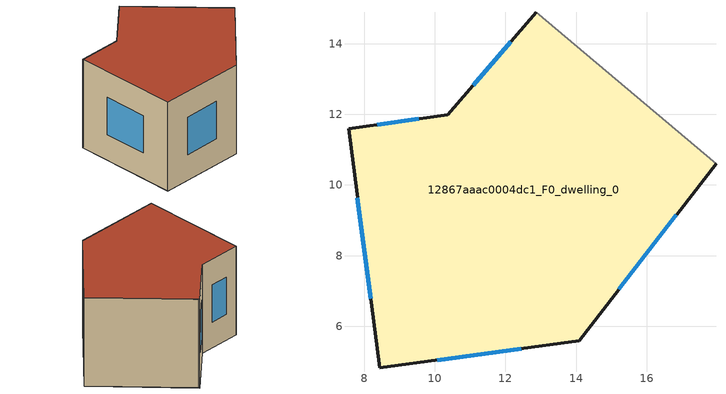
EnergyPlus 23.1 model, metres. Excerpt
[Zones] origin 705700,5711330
12867aaac0004dc1_F0_dwelling_0
 floor ground (EU_floor_Construction): 14.09,5.59 17.96,10.61 12.87,14.9 10.36,11.99 7.56,11.6 8.44,4.82 z0
 wall outside (EU_wall_Construction): 17.96,10.61 14.09,5.59 8.44,4.82 7.56,11.6 10.36,11.99 12.87,14.9 z0:6
 wall adiabatic (EU_wall_Construction): 12.87,14.9 17.96,10.61 z0:6
 window (EU_Window_Construction): 12.45,5.37 10.07,5.04 / 8.18,6.78 7.81,9.64 / 8.37,11.71 9.55,11.88 / 11.09,12.83 12.14,14.06 / 16.84,9.16 15.21,7.04 z1.73:4.27
 roof outside (EU_roof_Construction): 17.96,10.61 14.09,5.59 8.44,4.82 7.56,11.6 10.36,11.99 12.87,14.9 z6
shading: 17.95,10.59 12.87,14.9 z0:6
[Building]
EU S2 Campaign: North Axis=0; Terrain=City; Solar Distribution=FullExterior
[Site:Location]
London: Latitude=51.5; Longitude=-0.5; Time Zone=0; Elevation=25
[SizingPeriod:WeatherFileDays]
AnnualSizingPeriod: Begin Month=1; Begin Day of Month=1; End Month=12; End Day of Month=31; Day of Week for Start Day=Monday; Use Weather File Daylight Saving Period=No; Use Weather File Rain and Snow Indicators=No
[MATERIAL]
EU_InternalMass_Material: Roughness=MediumRough; Thickness=0.1; Conductivity=1; Density=1800; Specific Heat=900; Thermal Absorptance=0.9; Solar Absorptance=0.7; Visible Absorptance=0.7
[MATERIAL:NOMASS] Roughness=MediumRough; Thermal Absorptance=0.9; Solar Absorptance=0.7; Visible Absorptance=0.7
Name | Thermal Resistance
EU_wall_NoMass | 0.724719
EU_roof_NoMass | 2.98947
EU_floor_NoMass | 2.39157
[WINDOWMATERIAL:SIMPLEGLAZINGSYSTEM]
EU_Window_SimpleGlazing: UFactor=2.63425; Solar Heat Gain Coefficient=0.76; Visible Transmittance=0.76
[CONSTRUCTION]
EU_wall_Construction: EU_wall_NoMass
EU_roof_Construction: EU_roof_NoMass
EU_floor_Construction: EU_floor_NoMass
EU_InternalMass_Construction: EU_InternalMass_Material
EU_Window_Construction: EU_Window_SimpleGlazing
[ZONE]
12867aaac0004dc1_F0_dwelling_0: Type=1; Multiplier=1; Ceiling Height=autocalculate; Volume=382.375; Floor Area=autocalculate; Part of Total Floor Area=Yes
[INTERNALMASS]
12867aaac0004dc1_F0_dwelling_0_EU_InternalMass: Construction=EU_InternalMass_Construction; Zone or ZoneList=12867aaac0004dc1_F0_dwelling_0; Surface Area=63.729
[OTHEREQUIPMENT]
EU_Step8_InternalGain_12867aaac0004dc1_F0_dwelling_0_f000: Fuel Type=Electricity; Zone or ZoneList or Space or SpaceList=12867aaac0004dc1_F0_dwelling_0; Schedule=EU_Step8_GainSchedule_12867aaac0004dc1_F0_dwelling_0_f000; Design Level Calculation Method=Watts/Area; Power per Zone Floor Area=1; Fraction Latent=0; Fraction Radiant=0; Fraction Lost=0; Carbon Dioxide Generation Rate=0; EndUse Subcategory=EU_Step8_InternalGains
[ZONEVENTILATION:DESIGNFLOWRATE]
EU_ConstantAir_12867aaac0004dc1_F0_dwelling_0: Zone or ZoneList or Space or SpaceList=12867aaac0004dc1_F0_dwelling_0; Schedule=EU_AlwaysOn; Design Flow Rate Calculation Method=AirChanges/Hour; Air Changes per Hour=0.418135; Ventilation Type=Natural; Fan Pressure Rise=0; Fan Total Efficiency=1; Constant Term Coefficient=1; Temperature Term Coefficient=0; Velocity Term Coefficient=0; Velocity Squared Term Coefficient=0; Minimum Indoor Temperature=-100; Maximum Indoor Temperature=100; Delta Temperature=-100; Minimum Outdoor Temperature=-100; Maximum Outdoor Temperature=100; Maximum Wind Speed=40
[HVACTEMPLATE:THERMOSTAT]
EU_HeatOnly_12867aaac0004dc1_F0_dwelling_0: Constant Heating Setpoint=20; Constant Cooling Setpoint=50
[HVACTEMPLATE:ZONE:IDEALLOADSAIRSYSTEM]
12867aaac0004dc1_F0_dwelling_0: Template Thermostat=EU_HeatOnly_12867aaac0004dc1_F0_dwelling_0; System Availability Schedule=EU_AlwaysOn; Maximum Heating Supply Air Temperature=50; Minimum Cooling Supply Air Temperature=13; Maximum Heating Supply Air Humidity Ratio=0.0156; Minimum Cooling Supply Air Humidity Ratio=0.0077; Heating Limit=NoLimit; Cooling Limit=NoLimit; Heating Availability Schedule=EU_AlwaysOn; Cooling Availability Schedule=EU_CoolingOff; Dehumidification Control Type=ConstantSensibleHeatRatio; Cooling Sensible Heat Ratio=0.7; Dehumidification Setpoint=60; Humidification Control Type=None; Humidification Setpoint=30; Outdoor Air Method=None; Outdoor Air Flow Rate per Person=0.00944; Outdoor Air Flow Rate per Zone Floor Area=0; Outdoor Air Flow Rate per Zone=0; Demand Controlled Ventilation Type=None; Outdoor Air Economizer Type=NoEconomizer; Heat Recovery Type=None; Sensible Heat Recovery Effectiveness=0.7; Latent Heat Recovery Effectiveness=0.65
[SIZING:ZONE]
12867aaac0004dc1_F0_dwelling_0: Zone Cooling Design Supply Air Temperature Input Method=SupplyAirTemperature; Zone Cooling Design Supply Air Temperature=13; Zone Heating Design Supply Air Temperature Input Method=SupplyAirTemperature; Zone Heating Design Supply Air Temperature=50; Zone Cooling Design Supply Air Humidity Ratio=0.008; Zone Heating Design Supply Air Humidity Ratio=0.008; Cooling Design Air Flow Method=DesignDay; Cooling Design Air Flow Rate=0; Cooling Minimum Air Flow per Zone Floor Area=0.000762; Cooling Minimum Air Flow=0; Cooling Minimum Air Flow Fraction=0.2; Heating Design Air Flow Method=DesignDay; Heating Design Air Flow Rate=0; Heating Maximum Air Flow per Zone Floor Area=0.002032; Heating Maximum Air Flow=0.141576; Heating Maximum Air Flow Fraction=0.3; Account for Dedicated Outdoor Air System=No; Dedicated Outdoor Air System Control Strategy=NeutralSupplyAir; Dedicated Outdoor Air Low Setpoint Temperature for Design=autosize; Dedicated Outdoor Air High Setpoint Temperature for Design=autosize; Zone Load Sizing Method=Sensible Load Only No Latent Load; Zone Latent Cooling Design Supply Air Humidity Ratio Input Method=HumidityRatioDifference; Zone Cooling Design Supply Air Humidity Ratio Difference=0.005; Zone Latent Heating Design Supply Air Humidity Ratio Input Method=HumidityRatioDifference; Zone Humidification Design Supply Air Humidity Ratio Difference=0.005
[SCHEDULE:CONSTANT]
Name | Hourly Value
EU_AlwaysOn | 1
EU_CoolingOff | 0
[SCHEDULE:FILE]
EU_Step8_GainSchedule_12867aaac0004dc1_F0_dwelling_0_f000: File=../../schedules/12867aaac0004dc1/12867aaac0004dc1_F0_dwelling_0_f000_gain.csv; Column Number=1; Rows to Skip at Top=0; Number of Hours of Data=8760; Column Separator=Comma; Interpolate to Timestep=No; Minutes per Item=60; Adjust Schedule for Daylight Savings=Yes
